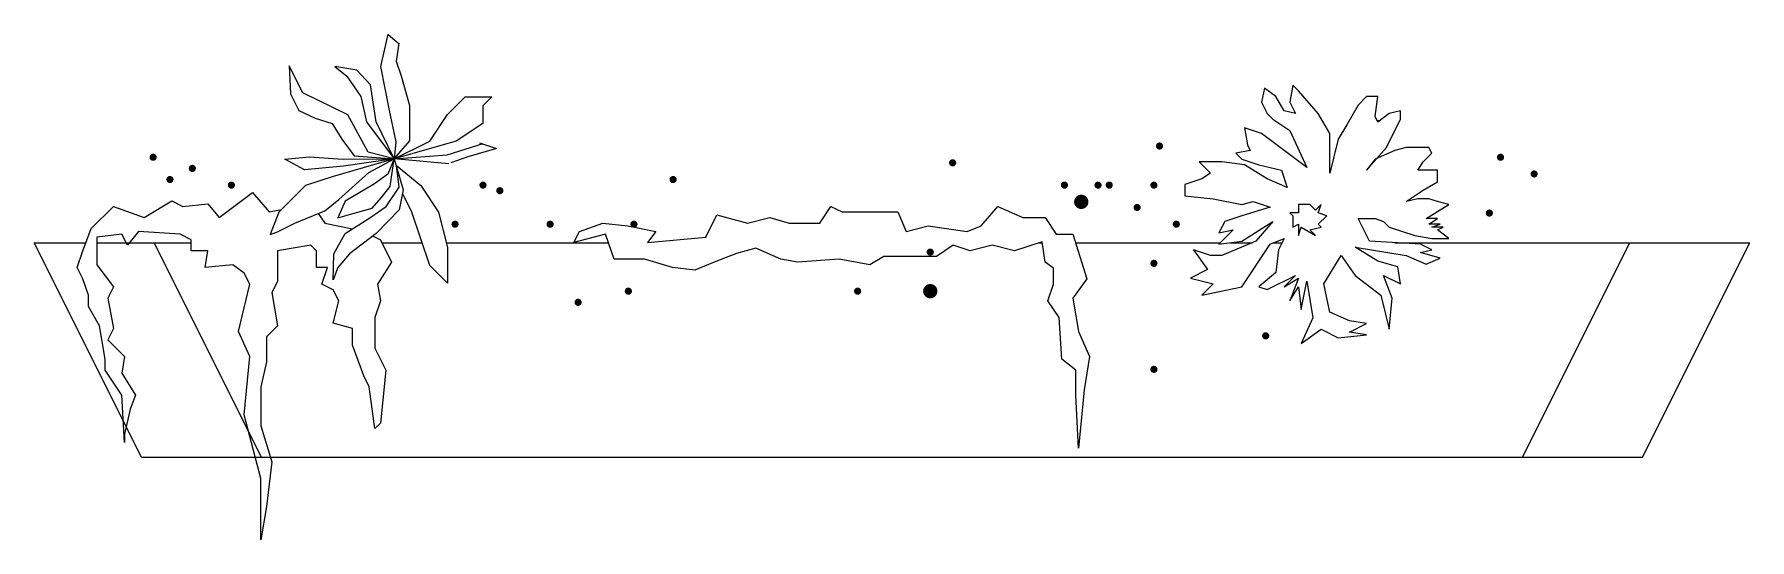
# Model space of a CAD drawing. Extents: x 83.82 to 86.22, y 86.08 to 86.78.
import ezdxf

# ---------------------------------------------------------------- set-up
doc = ezdxf.new("R2010")
doc.units = 0
doc.header["$LTSCALE"] = 0.02
doc.header["$MEASUREMENT"] = 0
doc.layers.get('0').update_dxf_attribs({"linetype": 'CONTINUOUS'})

msp = doc.modelspace()

# ---------------------------------------------------------------- linework, layer by layer
for p, q in [((84.3152, 86.7845), (84.3049, 86.7393)), ((84.331, 86.7708), (84.316, 86.7836)), ((84.3277, 86.7466), (84.3311, 86.7723)), ((84.1771, 86.7405), (84.1793, 86.7013)), ((84.1965, 86.7026), (84.1771, 86.7405)), ((84.241, 86.7393), (84.2581, 86.7258)), ((84.2718, 86.7344), (84.241, 86.7393)), ((84.3049, 86.7393), (84.3174, 86.6781)), ((84.3346, 86.7258), (84.3277, 86.7466)), ((84.2581, 86.7258), (84.2775, 86.6977)), ((84.2657, 86.7147), (84.2657, 86.7138)), ((84.2912, 86.7136), (84.2718, 86.7344)), ((84.2992, 86.6622), (84.2912, 86.7136)), ((84.346, 86.6842), (84.3346, 86.7258)), ((85.5815, 86.7133), (85.5775, 86.6895)), ((85.5894, 86.7053), (85.5815, 86.7133)), ((84.1793, 86.7013), (84.1908, 86.6781)), ((84.2592, 86.672), (84.1965, 86.7026)), ((84.2775, 86.6977), (84.2855, 86.6622)), ((84.3987, 86.6721), (84.4235, 86.6969)), ((84.4235, 86.6969), (84.4607, 86.6969)), ((84.4607, 86.6969), (84.4483, 86.6845)), ((85.5418, 86.7093), (85.5378, 86.6895)), ((85.5378, 86.6895), (85.5457, 86.6736)), ((85.5576, 86.6974), (85.5418, 86.7093)), ((85.5695, 86.6775), (85.5576, 86.6974)), ((85.5775, 86.6895), (85.5854, 86.6736)), ((85.6172, 86.6736), (85.5894, 86.7053)), ((85.6847, 86.6974), (85.6728, 86.6855)), ((85.7006, 86.6974), (85.6847, 86.6974)), ((85.6966, 86.6696), (85.7006, 86.6974)), ((84.1908, 86.6781), (84.2136, 86.6671)), ((84.2136, 86.6671), (84.2375, 86.6598)), ((84.2878, 86.6194), (84.2592, 86.672)), ((84.3174, 86.6781), (84.3266, 86.6341)), ((84.346, 86.6353), (84.346, 86.6842)), ((84.3739, 86.6349), (84.3987, 86.6721)), ((84.4483, 86.6845), (84.4483, 86.6597)), ((85.5457, 86.6736), (85.5537, 86.6656)), ((85.5537, 86.6656), (85.5775, 86.6497)), ((85.5854, 86.6736), (85.5695, 86.6775)), ((85.6331, 86.6458), (85.6172, 86.6736)), ((85.6728, 86.6855), (85.6569, 86.6577)), ((85.7006, 86.6617), (85.6966, 86.6696)), ((85.7165, 86.6736), (85.7006, 86.6617)), ((85.7125, 86.6259), (85.7323, 86.6656)), ((85.7323, 86.6775), (85.7165, 86.6736)), ((85.7323, 86.6656), (85.7323, 86.6775)), ((84.2375, 86.6598), (84.2512, 86.6377)), ((84.2855, 86.6622), (84.3242, 86.6101)), ((84.3242, 86.6101), (84.2992, 86.6622)), ((84.4483, 86.6597), (84.4111, 86.6349)), ((85.5378, 86.6458), (85.514, 86.6537)), ((85.514, 86.6537), (85.5179, 86.6299)), ((85.5695, 86.622), (85.5378, 86.6458)), ((85.5775, 86.6497), (85.6013, 86.5981)), ((85.6331, 86.61), (85.6331, 86.6458)), ((85.6569, 86.6577), (85.645, 86.6378)), ((85.6995, 86.6638), (85.7035, 86.6638)), ((84.2512, 86.6377), (84.2684, 86.6145)), ((84.3242, 86.6101), (84.2878, 86.6194)), ((84.3242, 86.6101), (84.346, 86.6353)), ((84.3242, 86.6101), (84.3739, 86.6349)), ((84.4111, 86.6349), (84.3242, 86.6101)), ((84.3266, 86.6341), (84.3242, 86.6101)), ((84.3985, 86.6157), (84.4487, 86.6316)), ((84.4672, 86.6248), (84.4275, 86.6129)), ((84.4434, 86.6327), (84.4672, 86.6248)), ((85.5219, 86.622), (85.502, 86.618)), ((85.502, 86.618), (85.51, 86.61)), ((85.5179, 86.6299), (85.5219, 86.622)), ((85.6013, 86.5981), (85.5695, 86.622)), ((85.645, 86.6378), (85.6331, 86.5902)), ((85.6847, 86.5942), (85.7125, 86.6259)), ((85.7244, 86.622), (85.6966, 86.61)), ((85.7403, 86.6259), (85.7244, 86.622)), ((85.772, 86.6259), (85.7403, 86.6259)), ((85.7641, 86.6061), (85.776, 86.618)), ((85.776, 86.618), (85.772, 86.6259)), ((84.1713, 86.6096), (84.2056, 86.6133)), ((84.1987, 86.595), (84.1713, 86.6096)), ((84.2535, 86.5998), (84.1987, 86.595)), ((84.2056, 86.6133), (84.2524, 86.6096)), ((84.3242, 86.6101), (84.2374, 86.5852)), ((84.2524, 86.6096), (84.3242, 86.6101)), ((84.3242, 86.6101), (84.2535, 86.5998)), ((84.2684, 86.6145), (84.3242, 86.6101)), ((84.2889, 86.5913), (84.3242, 86.6101)), ((84.3242, 86.6101), (84.3152, 86.5888)), ((84.3186, 86.5717), (84.3242, 86.6101)), ((84.3242, 86.6101), (84.3985, 86.6157)), ((84.3242, 86.6101), (84.3369, 86.5668)), ((84.4008, 86.6035), (84.3242, 86.6101)), ((84.3311, 86.5705), (84.3277, 86.601)), ((84.3277, 86.601), (84.3615, 86.5728)), ((84.4275, 86.6129), (84.4037, 86.6049)), ((85.4822, 86.6061), (85.4504, 86.6061)), ((85.4504, 86.6061), (85.4663, 86.5902)), ((85.514, 86.6021), (85.4822, 86.6061)), ((85.51, 86.61), (85.5338, 86.6021)), ((85.5457, 86.5822), (85.514, 86.6021)), ((85.5338, 86.6021), (85.5656, 86.5942)), ((85.5656, 86.5942), (85.5735, 86.5703)), ((85.6331, 86.5902), (85.6331, 86.61)), ((85.6966, 86.61), (85.6847, 86.5942)), ((85.7562, 86.5942), (85.7641, 86.6061)), ((85.78, 86.5942), (85.7562, 86.5942)), ((85.784, 86.5942), (85.78, 86.5942)), ((85.784, 86.5783), (85.784, 86.5942)), ((84.2002, 86.5728), (84.1877, 86.5604)), ((84.2374, 86.5852), (84.2002, 86.5728)), ((84.2467, 86.5534), (84.2889, 86.5913)), ((84.2969, 86.5754), (84.2558, 86.5509)), ((84.3152, 86.5888), (84.2969, 86.5754)), ((84.306, 86.5558), (84.3186, 86.5717)), ((84.3129, 86.5436), (84.3311, 86.5705)), ((84.3615, 86.5728), (84.3863, 86.5356)), ((85.4544, 86.5822), (85.4306, 86.5743)), ((85.4306, 86.5743), (85.4306, 86.5584)), ((85.4663, 86.5902), (85.4544, 86.5822)), ((85.5735, 86.5703), (85.5457, 86.5822)), ((85.7641, 86.5664), (85.784, 86.5783)), ((84.1877, 86.5604), (84.1629, 86.5356)), ((84.2273, 86.5375), (84.2467, 86.5534)), ((84.2558, 86.5509), (84.2455, 86.5277)), ((84.2935, 86.5411), (84.306, 86.5558)), ((84.3369, 86.5668), (84.3311, 86.5387)), ((84.3491, 86.5356), (84.3366, 86.5604)), ((85.4306, 86.5584), (85.4703, 86.5544)), ((85.4703, 86.5544), (85.51, 86.5465)), ((85.51, 86.5465), (85.5259, 86.5505)), ((85.5259, 86.5505), (85.5497, 86.5425)), ((85.5894, 86.5465), (85.5894, 86.5346)), ((85.6053, 86.5465), (85.5894, 86.5465)), ((85.6132, 86.5386), (85.6053, 86.5465)), ((85.6212, 86.5465), (85.6132, 86.5386)), ((85.6172, 86.5346), (85.6212, 86.5465)), ((85.7403, 86.5505), (85.7641, 86.5664)), ((85.7562, 86.5544), (85.7403, 86.5505)), ((85.772, 86.5544), (85.7562, 86.5544)), ((85.7681, 86.5267), (85.7998, 86.5465)), ((85.784, 86.5505), (85.772, 86.5544)), ((85.7998, 86.5465), (85.784, 86.5505)), ((84.1629, 86.5356), (84.1508, 86.5044)), ((84.1611, 86.5081), (84.185, 86.5203)), ((84.185, 86.5203), (84.2273, 86.5375)), ((84.2455, 86.5277), (84.2615, 86.5326)), ((84.2558, 86.5057), (84.29, 86.5277)), ((84.2615, 86.5326), (84.2935, 86.5411)), ((84.29, 86.5277), (84.3129, 86.5436)), ((84.3311, 86.5387), (84.2992, 86.5057)), ((84.3615, 86.4984), (84.3491, 86.5356)), ((84.3863, 86.5356), (84.3987, 86.486)), ((85.4862, 86.5227), (85.4782, 86.5068)), ((85.51, 86.5306), (85.4862, 86.5227)), ((85.5497, 86.5425), (85.51, 86.5306)), ((85.51, 86.4949), (85.5537, 86.5227)), ((85.5537, 86.5227), (85.5298, 86.4949)), ((85.5894, 86.5346), (85.5775, 86.5346)), ((85.5775, 86.5346), (85.5815, 86.5306)), ((85.5815, 86.5306), (85.5815, 86.5147)), ((85.6291, 86.5306), (85.6172, 86.5346)), ((85.6172, 86.5187), (85.6291, 86.5306)), ((85.6728, 86.5267), (85.6966, 86.5267)), ((85.6887, 86.4949), (85.6728, 86.5267)), ((85.6966, 86.5267), (85.7085, 86.5227)), ((85.7085, 86.5227), (85.7165, 86.5147)), ((85.784, 86.5267), (85.7681, 86.5267)), ((85.772, 86.5187), (85.784, 86.5267)), ((84.1508, 86.5044), (84.1611, 86.5081)), ((84.2398, 86.4775), (84.2558, 86.5057)), ((84.2992, 86.5057), (84.2615, 86.4775)), ((84.3739, 86.4612), (84.3615, 86.4984)), ((85.4782, 86.5068), (85.4981, 86.5108)), ((85.4981, 86.5108), (85.4782, 86.4909)), ((85.5497, 86.4909), (85.5695, 86.4989)), ((85.5695, 86.4989), (85.5616, 86.483)), ((85.5815, 86.5147), (85.5894, 86.5187)), ((85.5894, 86.5187), (85.5894, 86.5028)), ((85.5894, 86.5028), (85.5934, 86.5147)), ((85.5934, 86.5147), (85.6132, 86.5028)), ((85.6053, 86.5108), (85.6212, 86.5147)), ((85.6132, 86.5028), (85.6053, 86.5108)), ((85.6212, 86.5147), (85.6172, 86.5187)), ((85.7165, 86.5147), (85.7522, 86.5028)), ((85.7522, 86.5028), (85.776, 86.4989)), ((85.7879, 86.5187), (85.772, 86.5187)), ((85.776, 86.5147), (85.7879, 86.5187)), ((85.7919, 86.5147), (85.776, 86.5147)), ((85.776, 86.4989), (85.7998, 86.4989)), ((85.784, 86.5108), (85.7919, 86.5147)), ((85.7998, 86.4989), (85.784, 86.5108)), ((83.8207, 86.4929), (83.8929, 86.4929)), ((83.9707, 86.1929), (83.8207, 86.4929)), ((83.9081, 86.4929), (84.0404, 86.4929)), ((84.1384, 86.1929), (83.9884, 86.4929)), ((84.2387, 86.4409), (84.2398, 86.4775)), ((84.2615, 86.4775), (84.2455, 86.458)), ((84.307, 86.4929), (84.3633, 86.4929)), ((84.397, 86.4929), (84.6241, 86.4929)), ((84.3987, 86.486), (84.3987, 86.4363)), ((85.2273, 86.4929), (85.2312, 86.4929)), ((85.2776, 86.4929), (85.4802, 86.4929)), ((85.4663, 86.475), (85.4425, 86.483)), ((85.4425, 86.483), (85.4623, 86.4552)), ((85.4822, 86.475), (85.4663, 86.475)), ((85.4782, 86.4909), (85.51, 86.4949)), ((85.5298, 86.4949), (85.4822, 86.475)), ((85.4942, 86.4929), (85.5251, 86.4929)), ((85.51, 86.4314), (85.5497, 86.4909)), ((85.5547, 86.4929), (85.5666, 86.4929)), ((85.5616, 86.483), (85.5576, 86.4512)), ((85.6251, 86.4353), (85.649, 86.475)), ((85.649, 86.475), (85.6688, 86.4472)), ((85.6688, 86.4869), (85.7403, 86.475)), ((85.7006, 86.4671), (85.6688, 86.4869)), ((85.7601, 86.4909), (85.6887, 86.4949)), ((85.7242, 86.4929), (86.2207, 86.4929)), ((85.7403, 86.475), (85.7681, 86.4631)), ((85.776, 86.483), (85.7601, 86.4909)), ((85.7601, 86.479), (85.776, 86.483)), ((85.7879, 86.4711), (85.7601, 86.479)), ((85.903, 86.1929), (86.053, 86.4929)), ((86.0707, 86.1929), (86.2207, 86.4929)), ((84.2455, 86.458), (84.2387, 86.4409)), ((84.3987, 86.4363), (84.3739, 86.4612)), ((85.4623, 86.4552), (85.4385, 86.4433)), ((85.5576, 86.4512), (85.5338, 86.4314)), ((85.7284, 86.4592), (85.7006, 86.4671)), ((85.7323, 86.4353), (85.7284, 86.4592)), ((85.7681, 86.4631), (85.7879, 86.4711)), ((85.4385, 86.4433), (85.4703, 86.4353)), ((85.4703, 86.4353), (85.4544, 86.4194)), ((85.4544, 86.4194), (85.51, 86.4314)), ((85.5338, 86.4314), (85.5457, 86.4274)), ((85.5457, 86.4274), (85.5854, 86.4472)), ((85.5854, 86.4472), (85.5695, 86.4314)), ((85.5695, 86.4314), (85.5894, 86.4433)), ((85.5894, 86.4433), (85.5775, 86.4115)), ((85.5775, 86.4115), (85.5894, 86.4314)), ((85.5894, 86.4314), (85.5934, 86.3996)), ((85.5934, 86.3996), (85.6013, 86.4393)), ((85.6013, 86.4393), (85.6093, 86.3877)), ((85.6331, 86.3956), (85.6251, 86.4353)), ((85.6688, 86.4472), (85.7045, 86.4194)), ((85.7204, 86.4155), (85.7085, 86.4472)), ((85.7085, 86.4472), (85.7323, 86.4353)), ((85.7045, 86.4194), (85.7165, 86.3718)), ((85.7165, 86.3718), (85.7204, 86.4155)), ((85.6093, 86.3877), (85.5934, 86.3519)), ((85.6609, 86.3837), (85.6331, 86.3956)), ((85.6847, 86.3797), (85.6609, 86.3837)), ((85.6609, 86.3678), (85.6847, 86.3797)), ((85.5934, 86.3519), (85.6212, 86.3718)), ((85.6212, 86.3718), (85.645, 86.3599)), ((85.645, 86.3599), (85.6847, 86.3639)), ((85.6847, 86.3639), (85.6609, 86.3678)), ((83.9707, 86.1929), (86.0707, 86.1929))]:
    msp.add_line(p, q)
for points, const_width in [([(83.9845, 86.6125, 1), (83.9895, 86.6125, 1)], 0.005), ([(85.3925, 86.6282, 1), (85.3975, 86.6282, 1)], 0.005), ([(85.8696, 86.6125, 1), (85.8746, 86.6125, 1)], 0.005), ([(84.0393, 86.5969, 1), (84.0443, 86.5969, 1)], 0.005), ([(85.1031, 86.6047, 1), (85.1081, 86.6047, 1)], 0.005), ([(85.9166, 86.5891, 1), (85.9216, 86.5891, 1)], 0.005), ([(84.008, 86.5813, 1), (84.013, 86.5813, 1)], 0.005), ([(84.094, 86.5735, 1), (84.099, 86.5735, 1)], 0.005), ([(84.446, 86.5735, 1), (84.451, 86.5735, 1)], 0.005), ([(84.4695, 86.5657, 1), (84.4745, 86.5657, 1)], 0.005), ([(84.712, 86.5813, 1), (84.717, 86.5813, 1)], 0.005), ([(85.2595, 86.5735, 1), (85.2645, 86.5735, 1)], 0.005), ([(85.3065, 86.5735, 1), (85.3115, 86.5735, 1)], 0.005), ([(85.3221, 86.5735, 1), (85.3271, 86.5735, 1)], 0.005), ([(85.3847, 86.5735, 1), (85.3897, 86.5735, 1)], 0.005), ([(85.2805, 86.5501, 1), (85.2905, 86.5501, 1)], 0.01), ([(85.3612, 86.5422, 1), (85.3662, 86.5422, 1)], 0.005), ([(84.4069, 86.5188, 1), (84.4119, 86.5188, 1)], 0.005), ([(84.5399, 86.5188, 1), (84.5449, 86.5188, 1)], 0.005), ([(84.6572, 86.5188, 1), (84.6622, 86.5188, 1)], 0.005), ([(85.416, 86.5188, 1), (85.421, 86.5188, 1)], 0.005), ([(85.854, 86.5344, 1), (85.859, 86.5344, 1)], 0.005), ([(85.0718, 86.4798, 1), (85.0768, 86.4798, 1)], 0.005), ([(85.3847, 86.4641, 1), (85.3897, 86.4641, 1)], 0.005), ([(84.6494, 86.4251, 1), (84.6544, 86.4251, 1)], 0.005), ([(84.9701, 86.4251, 1), (84.9751, 86.4251, 1)], 0.005), ([(85.0693, 86.4251, 1), (85.0793, 86.4251, 1)], 0.01), ([(84.579, 86.4095, 1), (84.584, 86.4095, 1)], 0.005), ([(85.5411, 86.3626, 1), (85.5461, 86.3626, 1)], 0.005), ([(85.3847, 86.3157, 1), (85.3897, 86.3157, 1)], 0.005)]:
    msp.add_lwpolyline(points, format="xyb", close=True, dxfattribs=dict(const_width=const_width))
for points in [[(84.2946, 86.5022), (84.305, 86.497), (84.3205, 86.4659), (84.3011, 86.4349), (84.305, 86.4115), (84.2972, 86.3882), (84.2972, 86.3455), (84.3127, 86.3144), (84.305, 86.2406), (84.2972, 86.2328), (84.2894, 86.2911), (84.2816, 86.3066), (84.266, 86.3494), (84.266, 86.3727), (84.2388, 86.3805), (84.2466, 86.4115), (84.2388, 86.4271), (84.2232, 86.4349), (84.231, 86.4582), (84.2155, 86.4582), (84.2155, 86.4815), (84.2077, 86.4893), (84.161, 86.4815), (84.161, 86.4387), (84.1532, 86.4232), (84.161, 86.3766), (84.1454, 86.361), (84.1454, 86.3261), (84.1376, 86.2911), (84.1376, 86.2367), (84.1532, 86.1862), (84.1454, 86.124), (84.1376, 86.0774), (84.1376, 86.1629), (84.1143, 86.2522), (84.1221, 86.3338), (84.1065, 86.3688), (84.1221, 86.4349), (84.1143, 86.4504), (84.0987, 86.4621), (84.0598, 86.4582), (84.0637, 86.4815), (84.0404, 86.4815), (84.0404, 86.497), (84.0248, 86.5048), (83.9664, 86.5087), (83.9509, 86.4893), (83.9431, 86.5048), (83.9081, 86.5009), (83.9081, 86.4621), (83.9314, 86.431), (83.9236, 86.4154), (83.9314, 86.3727), (83.9236, 86.3571), (83.947, 86.3338), (83.9431, 86.3105), (83.9625, 86.2794), (83.9548, 86.26), (83.947, 86.225), (83.947, 86.2134), (83.9431, 86.2794), (83.9197, 86.3144), (83.9197, 86.3299), (83.912, 86.3766), (83.8964, 86.4038), (83.8964, 86.4193), (83.8886, 86.4426), (83.8808, 86.4582), (83.8886, 86.4815), (83.9003, 86.5126), (83.9314, 86.5437), (83.9742, 86.5281), (84.0131, 86.5514), (84.0287, 86.5437), (84.0637, 86.5475), (84.0793, 86.5281), (84.126, 86.5631), (84.1493, 86.5359), (84.1667, 86.5393)], [(84.2177, 86.5336), (84.2271, 86.5203), (84.2658, 86.5121)]]:
    msp.add_lwpolyline(points)
msp.add_lwpolyline([(84.6785, 86.4931), (84.7602, 86.5009), (84.7758, 86.532), (84.8186, 86.5203), (84.8497, 86.5281), (84.8769, 86.5203), (84.9198, 86.5203), (84.9353, 86.5437), (84.9509, 86.5359), (85.0287, 86.5359), (85.0404, 86.5087), (85.0715, 86.5165), (85.126, 86.5087), (85.1454, 86.5165), (85.1688, 86.5437), (85.2038, 86.5281), (85.2349, 86.5281), (85.2505, 86.5048), (85.2738, 86.5048), (85.2933, 86.4426), (85.2738, 86.4154), (85.2816, 86.3688), (85.2972, 86.3338), (85.2894, 86.2872), (85.2816, 86.2056), (85.2777, 86.2794), (85.2777, 86.3144), (85.2583, 86.3299), (85.2544, 86.3882), (85.2388, 86.4115), (85.2466, 86.4349), (85.2469, 86.4575), (85.2349, 86.4659), (85.231, 86.4941), (85.1921, 86.4815), (85.161, 86.4893), (85.1299, 86.4815), (85.1065, 86.4893), (85.0832, 86.4737), (85.0559, 86.4737), (85.0092, 86.4737), (84.9898, 86.4621), (84.947, 86.4698), (84.8886, 86.4659), (84.8653, 86.4698), (84.8303, 86.4854), (84.803, 86.4776), (84.7719, 86.4659), (84.7447, 86.4543), (84.7135, 86.4582), (84.6746, 86.4698), (84.6318, 86.4698), (84.6201, 86.5048), (84.5757, 86.493), (84.5835, 86.5085), (84.6162, 86.5203), (84.6513, 86.5165), (84.6902, 86.5087)], close=True)

doc.saveas('drawing.dxf')
